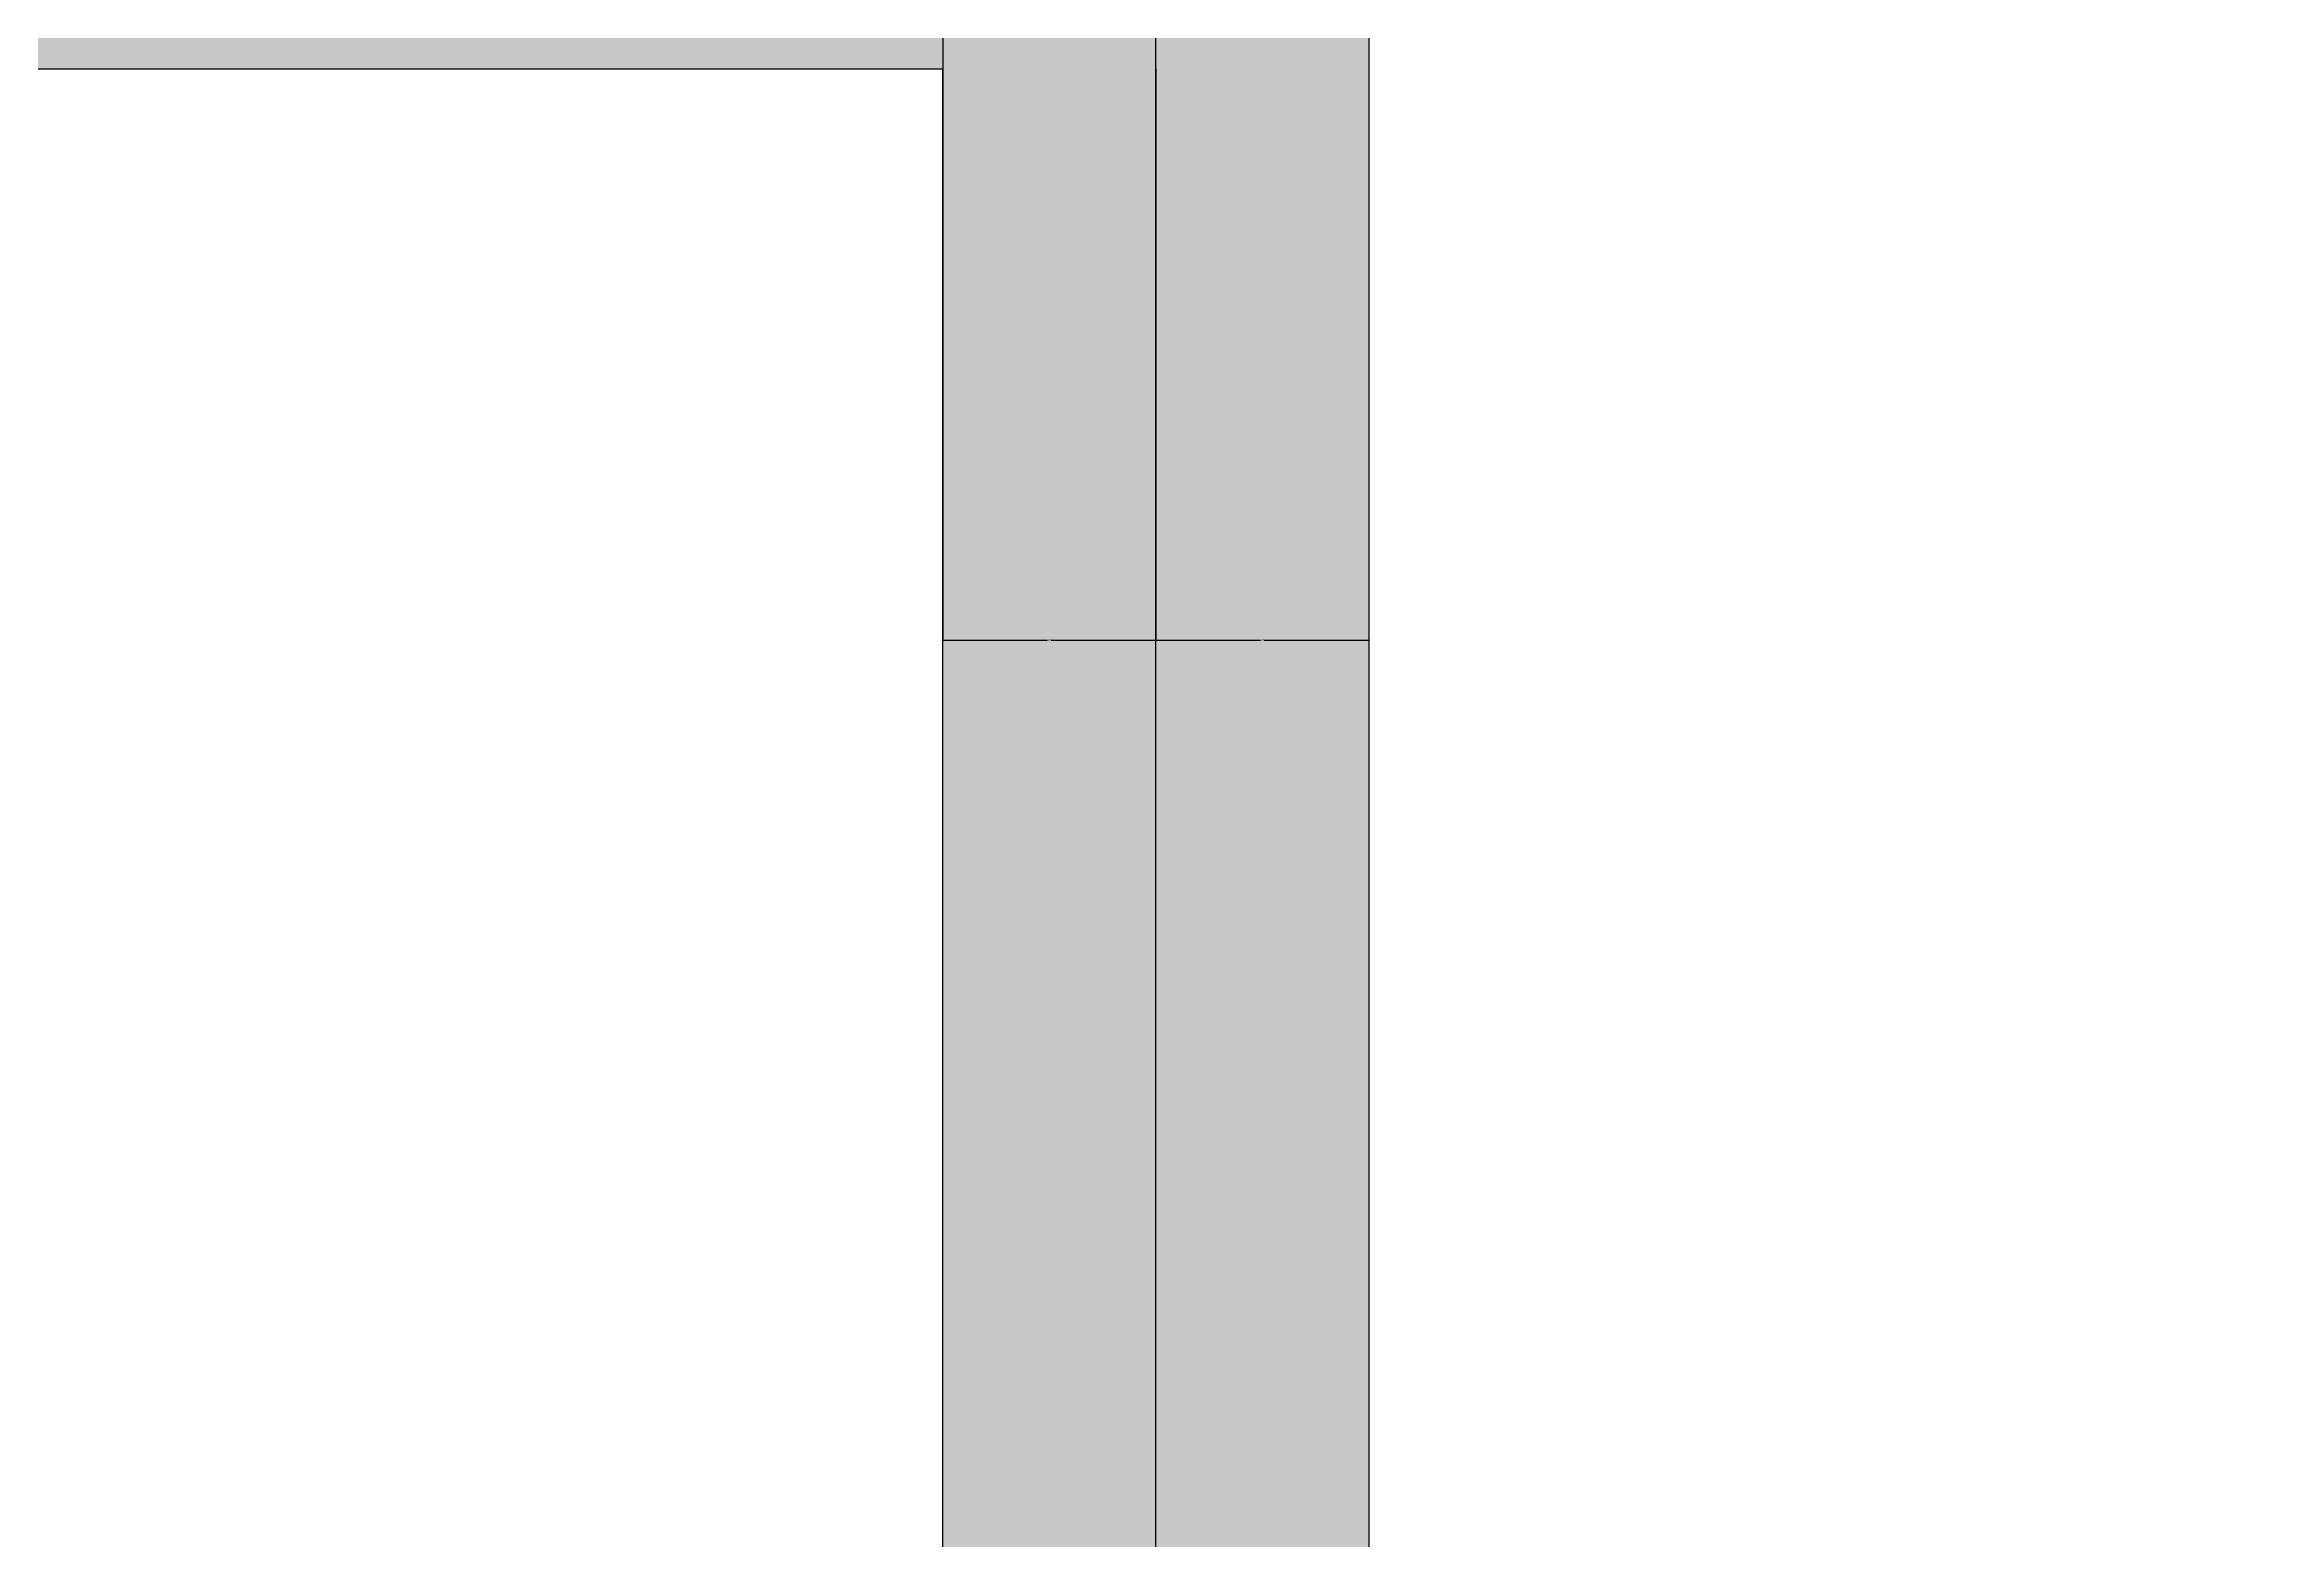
# Model space of a CAD drawing. Header units: metres. Extents: x 0 to 433927, y 0 to 133848.
# Drawn here: x 376017 to 377853, y 124056 to 125285 of the extents above; entities that cross this region are included whole.
import ezdxf

# ---------------------------------------------------------------- set-up
doc = ezdxf.new("R2010")
doc.units = ezdxf.units.M
for name, color, linetype in [('DOTE', 1, 'Continuous'), ('PUB_DIM', 3, 'Continuous'), ('WALL', 40, 'Continuous'), ('剪力墙', 252, 'Continuous'), ('说明', 60, 'Continuous')]:
    doc.layers.add(name, color=color, linetype=linetype)
doc.dimstyles.get("Standard").update_dxf_attribs({"dimtxt": 2.5, "dimasz": 2.5, "dimexe": 1.25, "dimexo": 0.625, "dimtad": 1, "dimcen": 2.5, "dimazin": 3, "dimtfac": 1, "dimtmove": 0, "dimatfit": 3})

# ---------------------------------------------------------------- blocks, each defined once
blk = doc.blocks.new('*D42')
for p, q in [((376755.24, 125440.05), (376755.24, 124953.07)), ((376755.24, 125265.05), (376755.24, 124953.07)), ((376754.99, 124953.07), (376754.74, 124953.07)), ((376755.24, 124953.07), (376755.24, 124953.07)), ((376755.49, 124953.07), (376755.74, 124953.07))]:
    blk.add_line(p, q)
at = {"layer": 'Defpoints'}
for p in [(376755.24, 125440.05), (376755.24, 125265.05), (376755.24, 124953.07)]:
    blk.add_point(p, dxfattribs=at)
at = {"layer": 'PUB_DIM', "insert": (376755.24, 124954.195), "char_height": 1, "attachment_point": 5}
blk.add_mtext('0', dxfattribs=at)
blk = doc.blocks.new('*D44')
for p, q in [((376755.24, 125265.05), (376755.24, 124795.97)), ((376930.24, 125265.05), (376930.24, 124795.97)), ((376755.49, 124795.97), (376841.24, 124795.97)), ((376844.24, 124795.97), (376929.99, 124795.97))]:
    blk.add_line(p, q)
at = {"layer": 'Defpoints'}
for p in [(376755.24, 125265.05), (376930.24, 125265.05), (376755.24, 124795.97)]:
    blk.add_point(p, dxfattribs=at)
at = {"layer": 'PUB_DIM', "insert": (376842.74, 124795.97), "char_height": 1, "attachment_point": 5}
blk.add_mtext('175', dxfattribs=at)
blk = doc.blocks.new('*D45')
for p, q in [((376930.24, 124945.97), (376930.24, 124795.97)), ((377105.24, 124945.97), (377105.24, 124795.97)), ((376930.49, 124795.97), (377016.24, 124795.97)), ((377019.24, 124795.97), (377104.99, 124795.97))]:
    blk.add_line(p, q)
at = {"layer": 'Defpoints'}
for p in [(376930.24, 124945.97), (377105.24, 124945.97), (376930.24, 124795.97)]:
    blk.add_point(p, dxfattribs=at)
at = {"layer": 'PUB_DIM', "insert": (377017.74, 124795.97), "char_height": 1, "attachment_point": 5}
blk.add_mtext('175', dxfattribs=at)

msp = doc.modelspace()

# ---------------------------------------------------------------- hatches: boundary and pattern name
at = {"layer": '剪力墙'}
h = msp.add_hatch(dxfattribs=at)
h.set_pattern_fill('SOLID')
h.paths.add_polyline_path([(361755.24, 125615.05), (361755.24, 107265.05), (377105.24, 107265.05), (379605.24, 107265.05), (379605.24, 113615.05), (379605.24, 115715.05), (377105.24, 115715.05), (377105.24, 125615.05)])
h.paths.add_polyline_path([(369755.24, 125265.05), (369755.24, 107615.05), (362105.24, 107615.05), (362105.24, 125265.05)])
h.paths.add_polyline_path([(370105.24, 125265.05), (376755.24, 125265.05), (376755.24, 115365.05), (377105.24, 115365.05), (379255.24, 115365.05), (379255.24, 107615.05), (377105.24, 107615.05), (377105.24, 113865.05), (376755.24, 113865.05), (376755.24, 107615.05), (370105.24, 107615.05)])

# ---------------------------------------------------------------- linework, layer by layer
at = {"layer": 'DOTE'}
msp.add_line((376930.24, 106440.05), (376930.24, 126440.05), dxfattribs=at)
at = {"layer": 'WALL'}
for p, q in [((377105.24, 125615.05), (377105.24, 115715.05)), ((370105.24, 125265.05), (376755.24, 125265.05)), ((376755.24, 115365.05), (376755.24, 125265.05))]:
    msp.add_line(p, q, dxfattribs=at)
at = {"layer": '说明'}
msp.add_lwpolyline([(361755.24, 125615.05), (377105.24, 125615.05), (377105.24, 115715.05), (379605.24, 115715.05), (379605.24, 107265.05), (361755.24, 107265.05)], close=True, dxfattribs=at)

# ---------------------------------------------------------------- dimensions: what is measured, and where the dimension line sits
at = {"layer": 'PUB_DIM'}
for base, p1, p2, picture, middle in [((376755.24, 124953.07), (376755.24, 125265.05), (376755.24, 125440.05), '*D42', (376755.24, 124954.195)), ((376755.24, 124795.97), (376755.24, 125265.05), (376930.24, 125265.05), '*D44', (376842.74, 124795.97)), ((376930.24, 124795.97), (376930.24, 124945.97), (377105.24, 124945.97), '*D45', (377017.74, 124795.97))]:
    dim = msp.add_linear_dim(base=base, p1=p1, p2=p2, dimstyle='Standard', dxfattribs=at)
    dim.commit()
    dim.dimension.update_dxf_attribs({"geometry": picture, "text_midpoint": middle})

doc.saveas('drawing.dxf')
